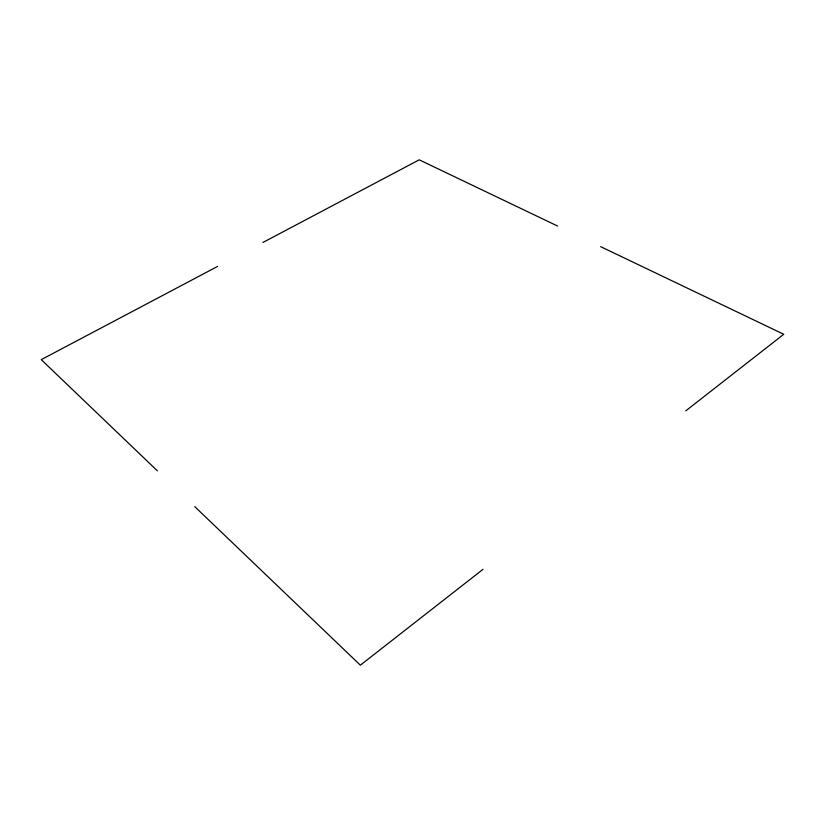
<?xml version="1.0" encoding="UTF-8"?>
<svg xmlns="http://www.w3.org/2000/svg" width="825" height="825" viewBox="0 0 825 825"><rect width="100%" height="100%" fill="white"/><g stroke="black" fill="none" stroke-linecap="round" stroke-linejoin="round"><path stroke-width="1.24" d="M483.017 569.322L360.36 665.177L194.752 506.622M685.771 410.86L783.75 334.28L600.662 246.654M217.625 266.403L41.25 359.648L157.389 470.848M262.928 242.457L419.234 159.823L557.587 226.04"/></g></svg>
